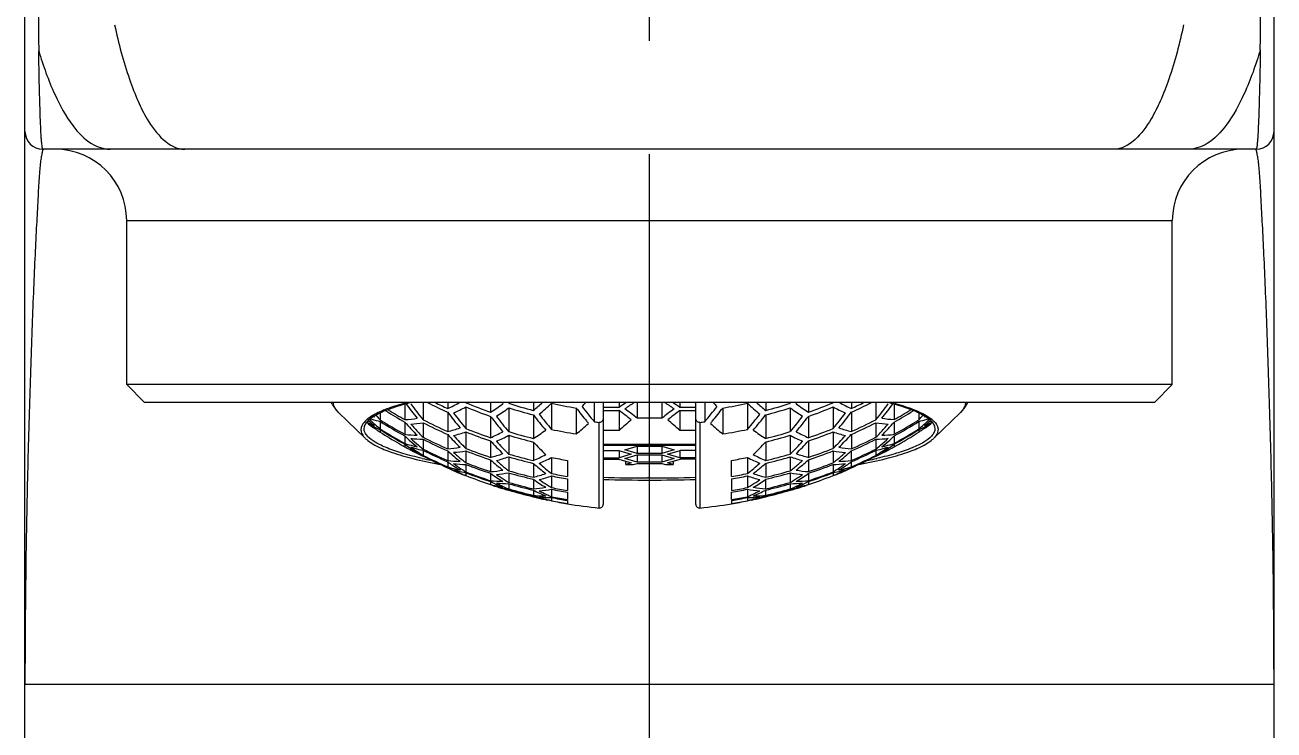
# Model space of a CAD drawing. Extents: x 9520 to 10292, y -16148 to -15602.
# Drawn here: x 9911.73 to 9946.73, y -15906.12 to -15886.36 of the extents above; entities that cross this region are included whole.
import ezdxf

# ---------------------------------------------------------------- set-up
doc = ezdxf.new("R2010")
doc.units = 0
doc.header["$MEASUREMENT"] = 0
doc.linetypes.add('CENTER2', pattern=[28.575, 19.05, -3.175, 3.175, -3.175])
doc.layers.get('0').update_dxf_attribs({"linetype": 'CONTINUOUS'})
doc.layers.add('CENTER', color=1, linetype='CENTER2')

msp = doc.modelspace()

# ---------------------------------------------------------------- linework, layer by layer
at = {"color": 7, "linetype": 'Continuous'}
for p, q in [((9911.729, -15983.806), (9911.729, -15871.386)), ((9946.729, -15983.806), (9946.729, -15871.389)), ((9946.229, -15889.84), (9912.229, -15889.84)), ((9914.579, -15896.44), (9914.579, -15891.84)), ((9914.579, -15891.84), (9943.879, -15891.84)), ((9943.879, -15896.44), (9943.879, -15891.84)), ((9915.079, -15896.94), (9914.579, -15896.44)), ((9943.879, -15896.44), (9914.579, -15896.44)), ((9943.379, -15896.94), (9943.879, -15896.44)), ((9943.379, -15896.94), (9915.079, -15896.94)), ((9922.374, -15896.991), (9922.374, -15897.419)), ((9922.442, -15896.94), (9922.427, -15896.944)), ((9922.883, -15896.94), (9922.883, -15897.425)), ((9923.574, -15896.94), (9923.574, -15897.109)), ((9924.774, -15896.94), (9924.774, -15897.214)), ((9925.974, -15896.94), (9925.974, -15897.162)), ((9926.483, -15896.963), (9926.483, -15897.695)), ((9927.683, -15896.94), (9927.683, -15897.483)), ((9927.929, -15896.94), (9927.929, -15899.799)), ((9928.375, -15896.94), (9928.375, -15897.08)), ((9928.885, -15896.94), (9928.885, -15897.382)), ((9929.575, -15896.94), (9929.575, -15897.382)), ((9930.083, -15896.94), (9930.083, -15897.08)), ((9930.529, -15899.799), (9930.529, -15896.94)), ((9930.775, -15896.94), (9930.775, -15897.483)), ((9931.975, -15896.963), (9931.975, -15897.695)), ((9932.485, -15896.94), (9932.485, -15897.162)), ((9933.685, -15896.94), (9933.685, -15897.214)), ((9934.885, -15896.94), (9934.885, -15897.109)), ((9935.575, -15896.94), (9935.575, -15897.425)), ((9936.085, -15896.991), (9936.085, -15897.419)), ((9921.27, -15897.95), (9920.514, -15897.217)), ((9921.471, -15897.307), (9921.34, -15897.395)), ((9921.498, -15897.337), (9921.383, -15897.419)), ((9921.507, -15897.342), (9921.52, -15897.345)), ((9921.507, -15897.342), (9921.52, -15897.345)), ((9921.52, -15897.345), (9921.513, -15897.338)), ((9921.52, -15897.345), (9921.513, -15897.339)), ((9921.568, -15897.302), (9921.571, -15897.306)), ((9921.568, -15897.302), (9921.571, -15897.306)), ((9921.683, -15897.244), (9921.683, -15897.425)), ((9923.574, -15897.215), (9923.574, -15897.755)), ((9924.083, -15897.064), (9924.083, -15897.671)), ((9924.774, -15897.33), (9924.774, -15897.928)), ((9925.283, -15897.091), (9925.283, -15897.758)), ((9925.974, -15897.289), (9925.974, -15897.949)), ((9927.175, -15897.095), (9927.175, -15897.822)), ((9928.375, -15897.08), (9927.929, -15897.08)), ((9927.929, -15897.163), (9928.374, -15897.163)), ((9928.375, -15897.163), (9928.375, -15897.73)), ((9930.529, -15897.08), (9930.083, -15897.08)), ((9930.083, -15897.163), (9930.083, -15897.73)), ((9930.085, -15897.163), (9930.529, -15897.163)), ((9931.283, -15897.095), (9931.283, -15897.822)), ((9932.485, -15897.289), (9932.485, -15897.949)), ((9933.175, -15897.091), (9933.175, -15897.758)), ((9933.685, -15897.33), (9933.685, -15897.928)), ((9934.375, -15897.064), (9934.375, -15897.671)), ((9934.885, -15897.215), (9934.885, -15897.755)), ((9936.775, -15897.244), (9936.775, -15897.425)), ((9936.887, -15897.306), (9936.89, -15897.302)), ((9936.887, -15897.306), (9936.89, -15897.302)), ((9936.945, -15897.338), (9936.938, -15897.345)), ((9936.945, -15897.339), (9936.938, -15897.345)), ((9936.938, -15897.345), (9936.951, -15897.342)), ((9936.938, -15897.345), (9936.951, -15897.342)), ((9937.075, -15897.419), (9936.961, -15897.337)), ((9936.982, -15897.304), (9937.109, -15897.388)), ((9937.188, -15897.95), (9937.944, -15897.217)), ((9938.003, -15897.152), (9937.944, -15897.217)), ((9921.151, -15897.643), (9921.144, -15897.703)), ((9921.359, -15897.544), (9921.359, -15897.54)), ((9921.486, -15897.637), (9921.496, -15897.644)), ((9921.486, -15897.637), (9921.496, -15897.644)), ((9921.685, -15897.473), (9921.685, -15897.681)), ((9922.374, -15897.49), (9922.374, -15897.832)), ((9922.883, -15897.508), (9922.883, -15897.915)), ((9927.821, -15899.899), (9927.819, -15897.499)), ((9927.829, -15897.5), (9927.819, -15897.499)), ((9929.575, -15897.382), (9928.885, -15897.382)), ((9930.639, -15897.499), (9930.629, -15897.499)), ((9930.639, -15897.499), (9930.639, -15899.899)), ((9935.575, -15897.508), (9935.575, -15897.915)), ((9936.085, -15897.49), (9936.085, -15897.832)), ((9936.774, -15897.473), (9936.774, -15897.681)), ((9936.963, -15897.644), (9936.972, -15897.637)), ((9936.963, -15897.644), (9936.972, -15897.637)), ((9937.099, -15897.54), (9937.099, -15897.544)), ((9937.109, -15897.388), (9937.111, -15897.39)), ((9937.109, -15897.388), (9937.111, -15897.39)), ((9921.685, -15897.704), (9921.685, -15897.772)), ((9922.375, -15897.879), (9922.375, -15898.088)), ((9922.885, -15897.973), (9922.885, -15898.247)), ((9923.574, -15897.837), (9923.574, -15898.238)), ((9924.083, -15897.763), (9924.083, -15898.228)), ((9924.774, -15898.019), (9924.774, -15898.479)), ((9925.283, -15897.86), (9925.283, -15898.384)), ((9925.974, -15898.05), (9925.974, -15898.569)), ((9928.375, -15897.73), (9927.929, -15897.73)), ((9930.529, -15897.73), (9930.083, -15897.73)), ((9932.485, -15898.05), (9932.485, -15898.569)), ((9933.175, -15897.86), (9933.175, -15898.384)), ((9933.685, -15898.019), (9933.685, -15898.479)), ((9934.375, -15897.763), (9934.375, -15898.228)), ((9934.885, -15897.837), (9934.885, -15898.238)), ((9935.574, -15897.973), (9935.574, -15898.247)), ((9936.083, -15897.879), (9936.083, -15898.088)), ((9936.774, -15897.704), (9936.774, -15897.772)), ((9922.333, -15898.16), (9922.375, -15898.184)), ((9922.333, -15898.16), (9922.375, -15898.184)), ((9922.375, -15898.111), (9922.375, -15898.184)), ((9922.546, -15898.279), (9922.538, -15898.274)), ((9922.546, -15898.279), (9922.538, -15898.274)), ((9922.538, -15898.274), (9922.566, -15898.29)), ((9922.885, -15898.282), (9922.885, -15898.424)), ((9923.575, -15898.296), (9923.575, -15898.569)), ((9924.083, -15898.297), (9924.083, -15898.631)), ((9927.929, -15898.106), (9930.529, -15898.106)), ((9927.929, -15898.136), (9930.529, -15898.136)), ((9927.929, -15898.285), (9928.374, -15898.285)), ((9928.374, -15898.285), (9928.72, -15898.388)), ((9928.375, -15898.285), (9928.375, -15898.492)), ((9928.72, -15898.388), (9928.375, -15898.492)), ((9928.538, -15898.267), (9928.883, -15898.163)), ((9928.885, -15898.371), (9928.538, -15898.267)), ((9928.883, -15898.163), (9929.574, -15898.163)), ((9928.885, -15898.163), (9928.885, -15898.371)), ((9929.575, -15898.371), (9928.885, -15898.371)), ((9929.574, -15898.163), (9929.92, -15898.267)), ((9929.575, -15898.163), (9929.575, -15898.371)), ((9929.92, -15898.267), (9929.575, -15898.371)), ((9929.738, -15898.388), (9930.085, -15898.285)), ((9930.083, -15898.492), (9929.738, -15898.388)), ((9930.083, -15898.285), (9930.083, -15898.492)), ((9930.529, -15898.285), (9930.085, -15898.285)), ((9934.375, -15898.297), (9934.375, -15898.631)), ((9934.883, -15898.296), (9934.883, -15898.569)), ((9935.574, -15898.282), (9935.574, -15898.424)), ((9935.892, -15898.289), (9935.92, -15898.274)), ((9935.92, -15898.274), (9935.91, -15898.28)), ((9935.92, -15898.274), (9935.91, -15898.279)), ((9936.083, -15898.111), (9936.083, -15898.184)), ((9936.083, -15898.184), (9936.116, -15898.165)), ((9936.083, -15898.184), (9936.116, -15898.166)), ((9922.861, -15898.509), (9922.857, -15898.508)), ((9922.868, -15898.508), (9922.865, -15898.507)), ((9922.88, -15898.443), (9922.885, -15898.445)), ((9922.88, -15898.443), (9922.885, -15898.445)), ((9922.885, -15898.436), (9922.885, -15898.445)), ((9923.575, -15898.603), (9923.575, -15898.747)), ((9924.085, -15898.678), (9924.085, -15898.886)), ((9924.774, -15898.548), (9924.774, -15898.879)), ((9925.283, -15898.463), (9925.283, -15898.856)), ((9925.974, -15898.647), (9925.974, -15899.038)), ((9926.483, -15898.481), (9926.483, -15898.933)), ((9926.929, -15898.563), (9926.929, -15899.014)), ((9927.929, -15898.492), (9928.375, -15898.492)), ((9927.929, -15898.528), (9928.374, -15898.528)), ((9928.374, -15898.528), (9928.72, -15898.632)), ((9928.538, -15898.51), (9928.883, -15898.406)), ((9928.885, -15898.614), (9928.538, -15898.51)), ((9928.563, -15898.679), (9928.563, -15898.584)), ((9928.72, -15898.632), (9928.563, -15898.679)), ((9928.776, -15898.681), (9928.883, -15898.649)), ((9928.883, -15898.406), (9929.574, -15898.406)), ((9928.883, -15898.649), (9929.574, -15898.649)), ((9928.885, -15898.406), (9928.885, -15898.614)), ((9929.575, -15898.614), (9928.885, -15898.614)), ((9929.574, -15898.406), (9929.92, -15898.51)), ((9929.574, -15898.649), (9929.681, -15898.681)), ((9929.575, -15898.406), (9929.575, -15898.614)), ((9929.92, -15898.51), (9929.575, -15898.614)), ((9929.738, -15898.632), (9930.085, -15898.528)), ((9929.895, -15898.679), (9929.738, -15898.632)), ((9929.895, -15898.584), (9929.895, -15898.679)), ((9930.529, -15898.492), (9930.083, -15898.492)), ((9930.529, -15898.528), (9930.085, -15898.528)), ((9931.529, -15899.014), (9931.529, -15898.563)), ((9931.975, -15898.481), (9931.975, -15898.933)), ((9932.485, -15898.647), (9932.485, -15899.038)), ((9933.175, -15898.463), (9933.175, -15898.856)), ((9933.685, -15898.548), (9933.685, -15898.879)), ((9934.374, -15898.678), (9934.374, -15898.886)), ((9934.883, -15898.603), (9934.883, -15898.747)), ((9935.574, -15898.436), (9935.574, -15898.445)), ((9935.574, -15898.445), (9935.578, -15898.443)), ((9935.574, -15898.445), (9935.578, -15898.443)), ((9935.593, -15898.506), (9935.589, -15898.507)), ((9935.603, -15898.507), (9935.6, -15898.508)), ((9923.569, -15898.771), (9923.575, -15898.773)), ((9923.569, -15898.771), (9923.575, -15898.773)), ((9923.575, -15898.76), (9923.575, -15898.773)), ((9923.832, -15898.892), (9923.92, -15898.927)), ((9924.083, -15898.993), (9924.045, -15898.979)), ((9924.085, -15898.91), (9924.085, -15898.991)), ((9924.775, -15898.925), (9924.775, -15899.133)), ((9925.285, -15898.912), (9925.285, -15899.182)), ((9925.975, -15899.094), (9925.975, -15899.362)), ((9926.483, -15899), (9926.483, -15899.327)), ((9926.929, -15899.08), (9926.929, -15899.408)), ((9929.229, -15899.057), (9929.171, -15899.057)), ((9931.529, -15899.08), (9931.529, -15899.408)), ((9931.975, -15899), (9931.975, -15899.327)), ((9932.483, -15899.094), (9932.483, -15899.362)), ((9933.174, -15898.912), (9933.174, -15899.182)), ((9933.683, -15898.925), (9933.683, -15899.133)), ((9934.374, -15898.91), (9934.374, -15898.991)), ((9934.413, -15898.979), (9934.375, -15898.993)), ((9934.538, -15898.927), (9934.626, -15898.892)), ((9934.883, -15898.76), (9934.883, -15898.773)), ((9934.883, -15898.773), (9934.889, -15898.771)), ((9934.883, -15898.773), (9934.889, -15898.771)), ((9924.748, -15899.232), (9924.775, -15899.241)), ((9924.748, -15899.232), (9924.775, -15899.241)), ((9924.84, -15899.267), (9924.774, -15899.244)), ((9924.775, -15899.158), (9924.775, -15899.241)), ((9925.277, -15899.398), (9925.285, -15899.4)), ((9925.277, -15899.398), (9925.285, -15899.4)), ((9925.285, -15899.217), (9925.285, -15899.364)), ((9925.285, -15899.378), (9925.285, -15899.4)), ((9925.975, -15899.397), (9925.975, -15899.545)), ((9926.485, -15899.373), (9926.485, -15899.581)), ((9931.974, -15899.373), (9931.974, -15899.581)), ((9932.483, -15899.397), (9932.483, -15899.545)), ((9933.174, -15899.217), (9933.174, -15899.364)), ((9933.174, -15899.378), (9933.174, -15899.4)), ((9933.174, -15899.4), (9933.181, -15899.398)), ((9933.174, -15899.4), (9933.181, -15899.398)), ((9933.685, -15899.244), (9933.618, -15899.267)), ((9933.683, -15899.158), (9933.683, -15899.241)), ((9933.683, -15899.241), (9933.71, -15899.232)), ((9933.683, -15899.241), (9933.71, -15899.232)), ((9925.968, -15899.582), (9925.975, -15899.584)), ((9925.968, -15899.582), (9925.975, -15899.584)), ((9925.975, -15899.559), (9925.975, -15899.584)), ((9926.483, -15899.698), (9926.375, -15899.677)), ((9926.485, -15899.606), (9926.485, -15899.693)), ((9926.929, -15899.686), (9926.925, -15899.686)), ((9926.929, -15899.686), (9926.925, -15899.686)), ((9926.929, -15899.453), (9926.929, -15899.661)), ((9926.929, -15899.686), (9926.929, -15899.774)), ((9926.929, -15899.779), (9926.929, -15899.78)), ((9931.529, -15899.661), (9931.529, -15899.453)), ((9931.529, -15899.686), (9931.529, -15899.774)), ((9931.533, -15899.686), (9931.529, -15899.686)), ((9931.533, -15899.686), (9931.529, -15899.686)), ((9931.529, -15899.78), (9931.529, -15899.779)), ((9931.974, -15899.606), (9931.974, -15899.693)), ((9932.083, -15899.677), (9931.975, -15899.698)), ((9932.483, -15899.559), (9932.483, -15899.584)), ((9932.483, -15899.584), (9932.49, -15899.582)), ((9932.483, -15899.584), (9932.49, -15899.582)), ((9927.819, -15899.899), (9927.821, -15899.899)), ((9911.729, -15904.84), (9946.729, -15904.84))]:
    msp.add_line(p, q, dxfattribs=at)
for centre, radius, start, end in [((10331.533, -15881.69), 419.453, 180.49335, 180.73689), ((9574.152, -15882.184), 372.223, 359.25047, 359.52009), ((9912.229, -15889.34), 0.5, 180, 270), ((9946.229, -15889.34), 0.5, 270, 0), ((9912.579, -15891.84), 2, 0, 90), ((9945.879, -15891.84), 2, 90, 180), ((9924.506, -15904.637), 7.969, 105.1188, 105.4914), ((9924.551, -15904.659), 7.975, 104.8073, 105.8163), ((9930.786, -15890.794), 10.415, 216.4539, 219.2369), ((9924.713, -15905.271), 8.608, 104.5196, 104.812), ((9931.156, -15890.657), 10.689, 216.2695, 219.2849), ((9929.195, -15884.91), 13.528, 242.7901, 245.4552), ((9929.196, -15884.874), 13.465, 243.6536, 245.321), ((9921.86, -15893.25), 4.223, 293.9504, 299.0933), ((9929.211, -15884.725), 13.254, 247.2384, 250.4413), ((9921.909, -15892.692), 5.353, 302.3596, 306.8647), ((9935.133, -15889.904), 12.258, 215.0314, 215.2291), ((9929.221, -15884.58), 12.995, 252.3576, 255.5277), ((9921.73, -15892.002), 6.681, 309.4346, 312.3435), ((9921.73, -15891.921), 6.929, 309.5099, 313.3093), ((9929.227, -15884.476), 12.785, 257.6057, 260.7661), ((9921.485, -15891.272), 8.227, 315.3578, 316.4476), ((9936.973, -15891.272), 8.227, 223.5524, 224.6422), ((9929.231, -15884.476), 12.785, 279.2339, 282.3943), ((9936.632, -15892.031), 6.783, 226.6497, 230.5311), ((9936.798, -15891.922), 6.787, 227.6793, 230.5425), ((9929.237, -15884.58), 12.995, 284.4723, 287.6424), ((9923.325, -15889.904), 12.258, 324.7709, 324.9686), ((9936.615, -15892.598), 5.468, 233.1827, 237.5931), ((9929.248, -15884.725), 13.254, 289.5587, 292.7616), ((9936.635, -15893.177), 4.305, 240.9559, 246.0004), ((9929.263, -15884.91), 13.528, 294.5448, 297.2099), ((9929.262, -15884.874), 13.465, 294.679, 296.3464), ((9927.468, -15890.786), 10.479, 320.6848, 323.7608), ((9927.522, -15890.678), 10.604, 320.7879, 323.5213), ((9933.745, -15905.271), 8.608, 75.1881, 75.4804), ((9933.955, -15904.484), 7.794, 74.1721, 75.2045), ((9933.936, -15904.696), 8.03, 74.445, 75.035), ((9922.329, -15898.758), 1.685, 119.7777, 120.5936), ((9927.543, -15891.822), 8.108, 222.5635, 223.7162), ((9929.174, -15885.302), 13.956, 238.2849, 240.8491), ((9929.174, -15885.267), 13.926, 238.5573, 240.7692), ((9931.955, -15890.935), 10.472, 216.8492, 219.8867), ((9921.981, -15893.271), 4.337, 293.8931, 299.0043), ((9932.285, -15890.814), 10.691, 216.9235, 219.8961), ((9929.211, -15884.758), 13.332, 247.3855, 250.5668), ((9933.121, -15890.986), 10.483, 217.2404, 220.2498), ((9922.011, -15892.691), 5.484, 302.2591, 306.6477), ((9933.453, -15890.849), 10.7, 217.2749, 220.223), ((9929.221, -15884.612), 13.085, 252.491, 255.6373), ((9934.318, -15890.92), 10.496, 217.3564, 220.3549), ((9934.653, -15890.768), 10.712, 217.3539, 220.294), ((9935.628, -15890.675), 10.615, 217.2201, 219.6994), ((9935.886, -15890.572), 10.726, 217.1687, 220.1164), ((9922.733, -15890.7), 10.522, 319.8549, 322.86), ((9922.695, -15890.568), 10.787, 320.3217, 322.7615), ((9923.964, -15890.895), 10.509, 319.6776, 322.6745), ((9923.981, -15890.793), 10.699, 319.6736, 322.6151), ((9929.237, -15884.612), 13.085, 284.3627, 287.509), ((9936.383, -15892.785), 5.37, 233.3056, 237.7876), ((9925.165, -15890.976), 10.496, 319.7483, 322.7538), ((9925.178, -15890.858), 10.687, 319.779, 322.7308), ((9929.247, -15884.758), 13.332, 289.4332, 292.6145), ((9936.439, -15893.346), 4.253, 240.9453, 246.1573), ((9926.335, -15890.942), 10.485, 320.0746, 323.1057), ((9926.341, -15890.807), 10.679, 320.1427, 323.1214), ((9929.285, -15885.302), 13.956, 299.1509, 301.7152), ((9929.284, -15885.267), 13.926, 299.2308, 301.4428), ((9930.915, -15891.822), 8.108, 316.2838, 317.4366), ((9921.704, -15897.167), 0.51, 218.0961, 220.9996), ((9922.999, -15894.305), 3.601, 241.8931, 242.3156), ((9921.77, -15897.109), 0.598, 221.0429, 225.334), ((9922.982, -15894.337), 3.566, 242.3148, 243.1968), ((9923.188, -15894.336), 3.689, 240.1005, 242.0583), ((9921.899, -15896.975), 0.784, 226.4918, 230.5456), ((9924.634, -15893.232), 5.415, 232.7799, 234.2027), ((9925.675, -15892.678), 6.433, 227.918, 229.7673), ((9922.942, -15894.416), 3.477, 243.1898, 245.8486), ((9926.081, -15892.476), 6.814, 226.5228, 228.2697), ((9922.022, -15896.825), 0.978, 230.5347, 234.0326), ((9922.42, -15894.423), 3.137, 251.3073, 252.027), ((9922.149, -15896.651), 1.194, 234.0089, 236.6286), ((9922.402, -15894.481), 3.077, 252.0167, 256.4755), ((9923.105, -15894.496), 3.509, 242.0346, 246.0898), ((9924.556, -15893.34), 5.281, 234.2077, 234.4593), ((9924.492, -15893.431), 5.17, 234.5869, 235.5423), ((9925.831, -15892.756), 6.438, 228.2711, 229.9095), ((9924.404, -15893.558), 5.016, 235.5413, 236.7168), ((9929.173, -15885.507), 14.077, 237.8511, 241.1157), ((9929.173, -15885.542), 14.087, 237.8775, 241.1389), ((9929.173, -15885.75), 14.087, 237.8859, 241.1469), ((9922.217, -15894.323), 3.1, 272.9027, 279.3431), ((9928.716, -15891.944), 8.424, 221.1763, 224.6196), ((9922.373, -15894.393), 3.157, 273.0044, 279.3296), ((9929.124, -15891.755), 8.769, 221.3192, 223.5358), ((9929.196, -15885.107), 13.841, 242.8648, 246.035), ((9929.196, -15885.141), 13.884, 242.9619, 246.12), ((9922.697, -15894.24), 3.623, 284.0045, 289.7292), ((9929.212, -15884.952), 13.714, 248.0379, 251.1181), ((9929.227, -15884.667), 13.314, 258.1048, 261.1354), ((9922.779, -15892.368), 7.005, 308.8713, 312.5912), ((9935.243, -15890.964), 10.133, 219.8321, 220.3513), ((9929.229, -15884.544), 13.031, 263.1877, 263.7907), ((9929.23, -15884.544), 13.031, 276.2093, 276.8123), ((9923.247, -15890.99), 10.093, 319.6477, 320.1689), ((9935.586, -15892.477), 6.862, 227.3701, 231.1675), ((9929.231, -15884.667), 13.314, 278.8647, 281.8952), ((9929.246, -15884.952), 13.714, 288.8819, 291.9621), ((9935.777, -15894.188), 3.678, 250.3133, 255.953), ((9929.262, -15885.141), 13.884, 293.88, 297.0381), ((9929.262, -15885.107), 13.841, 293.965, 297.1352), ((9936.082, -15894.42), 3.129, 260.6427, 267.0234), ((9929.422, -15891.836), 8.649, 316.4488, 318.6962), ((9936.244, -15894.295), 3.127, 260.6851, 267.0691), ((9929.611, -15891.823), 8.602, 315.416, 318.7881), ((9929.285, -15885.75), 14.087, 298.8531, 302.1141), ((9929.285, -15885.507), 14.077, 298.8843, 302.1489), ((9929.285, -15885.542), 14.087, 298.8611, 302.1225), ((9932.628, -15892.756), 6.438, 310.0905, 311.7289), ((9936.056, -15894.481), 3.077, 283.5245, 287.9833), ((9935.339, -15894.466), 3.542, 293.9294, 297.9463), ((9934.056, -15893.561), 5.013, 303.2829, 304.4099), ((9933.969, -15893.433), 5.167, 304.4094, 305.4134), ((9932.377, -15892.476), 6.814, 311.7303, 313.4769), ((9932.783, -15892.678), 6.433, 310.2327, 312.0819), ((9935.516, -15894.416), 3.477, 294.1514, 296.8102), ((9936.309, -15896.651), 1.194, 303.3714, 305.9911), ((9933.902, -15893.34), 5.281, 305.5407, 305.7923), ((9933.824, -15893.232), 5.415, 305.7973, 307.2201), ((9935.27, -15894.336), 3.689, 297.9417, 299.8995), ((9936.038, -15894.423), 3.137, 287.973, 288.6914), ((9936.436, -15896.825), 0.978, 305.9674, 309.4653), ((9936.56, -15896.975), 0.784, 309.4544, 313.5082), ((9935.476, -15894.337), 3.566, 296.8032, 297.6856), ((9936.688, -15897.109), 0.598, 314.6659, 318.9606), ((9936.754, -15897.167), 0.51, 319.0041, 321.904), ((9921.759, -15897.492), 0.583, 222.3066, 222.933), ((9924.342, -15893.652), 4.903, 236.7195, 237.1768), ((9929.173, -15885.786), 14.077, 237.8511, 241.1157), ((9929.17, -15886.002), 13.949, 237.5456, 240.0817), ((9922.8, -15894.799), 3.063, 262.0086, 268.5115), ((9927.21, -15892.701), 7.086, 226.953, 228.3085), ((9926.89, -15893.065), 6.601, 228.2879, 230.8254), ((9922.951, -15894.91), 3.063, 262.2627, 268.7308), ((9927.329, -15892.798), 7.032, 227.0557, 229.4382), ((9928.696, -15892.158), 8.181, 223.555, 224.7185), ((9929.197, -15885.342), 14.069, 243.3344, 246.442), ((9929.197, -15885.377), 14.09, 243.3767, 246.4787), ((9929.879, -15892.17), 8.476, 221.9518, 225.3273), ((9922.841, -15894.275), 3.703, 284.017, 289.617), ((9930.174, -15892.065), 8.665, 222.0386, 225.3375), ((9929.212, -15884.985), 13.768, 248.1351, 251.2016), ((9923.008, -15893.875), 4.421, 293.5362, 298.533), ((9931.062, -15892.273), 8.517, 222.4269, 225.7587), ((9923.135, -15893.882), 4.522, 293.4951, 298.3757), ((9931.356, -15892.153), 8.701, 222.4755, 225.7359), ((9929.222, -15884.805), 13.539, 253.0859, 256.1187), ((9929.222, -15884.838), 13.604, 253.1767, 256.1938), ((9923.087, -15893.27), 5.497, 301.6721, 306.0188), ((9932.26, -15892.262), 8.543, 222.6447, 225.9539), ((9935.433, -15893.177), 5.609, 234.0245, 238.2846), ((9926.077, -15892.143), 8.713, 314.0784, 317.3231), ((9929.236, -15884.838), 13.604, 283.8062, 286.8233), ((9929.236, -15884.805), 13.539, 283.8813, 286.9141), ((9935.287, -15893.956), 4.44, 241.5791, 246.5501), ((9927.225, -15892.272), 8.53, 314.2314, 317.5572), ((9935.486, -15893.801), 4.503, 241.5128, 246.418), ((9927.273, -15892.154), 8.688, 314.2741, 317.5403), ((9929.246, -15884.985), 13.768, 288.7984, 291.8649), ((9935.601, -15894.327), 3.648, 250.3411, 256.0249), ((9928.41, -15892.185), 8.492, 314.6288, 317.9951), ((9928.453, -15892.05), 8.65, 314.7066, 318.0143), ((9929.261, -15885.342), 14.069, 293.558, 296.6656), ((9929.261, -15885.377), 14.09, 293.5213, 296.6233), ((9929.762, -15892.158), 8.181, 315.2815, 316.445), ((9935.508, -15894.91), 3.063, 271.2692, 277.7373), ((9931.192, -15892.868), 6.938, 310.5457, 312.9604), ((9935.659, -15894.799), 3.063, 271.4885, 277.9914), ((9931.51, -15892.996), 6.692, 309.1919, 311.6948), ((9931.248, -15892.701), 7.086, 311.6915, 313.047), ((9929.285, -15885.786), 14.077, 298.8843, 302.1489), ((9929.289, -15886.004), 13.947, 300.1936, 302.4546), ((9934.116, -15893.652), 4.903, 302.8232, 303.2805), ((9936.705, -15897.497), 0.576, 317.3496, 317.9723), ((9929.177, -15885.99), 13.963, 240.0815, 240.6475), ((9925.688, -15893.634), 5.571, 233.4902, 235.3416), ((9923.399, -15895.015), 3.239, 251.5682, 255.7921), ((9924.147, -15894.896), 3.735, 241.6881, 243.9783), ((9929.229, -15885.92), 14.05, 241.3926, 241.5617), ((9924.101, -15894.99), 3.63, 243.9819, 245.6572), ((9925.476, -15893.943), 5.196, 235.3263, 237.9658), ((9923.566, -15895.074), 3.28, 251.7398, 253.829), ((9925.852, -15893.697), 5.581, 233.5844, 236.0452), ((9924.326, -15894.93), 3.792, 242.0077, 242.3486), ((9924.303, -15894.976), 3.741, 242.346, 243.8213), ((9924.663, -15894.398), 4.421, 241.6882, 242.9665), ((9923.383, -15895.079), 3.173, 255.8019, 257.9432), ((9924.065, -15895.069), 3.544, 245.6562, 247.6933), ((9923.547, -15895.14), 3.211, 253.824, 258.0613), ((9924.249, -15895.087), 3.618, 243.8151, 247.8188), ((9924.571, -15894.578), 4.218, 242.959, 246.3644), ((9925.643, -15894.005), 5.21, 236.0587, 238.0299), ((9927.016, -15893.16), 6.554, 229.4567, 230.9156), ((9929.197, -15885.618), 14.151, 243.4994, 246.5851), ((9929.197, -15885.582), 14.151, 243.5073, 246.5928), ((9923.364, -15894.95), 3.295, 273.655, 279.7206), ((9928.168, -15893.243), 6.829, 227.7203, 231.5345), ((9923.521, -15894.999), 3.346, 273.7161, 279.6902), ((9928.501, -15893.094), 7.084, 227.7547, 230.1972), ((9929.213, -15885.184), 14.016, 248.5319, 251.5369), ((9929.213, -15885.219), 14.048, 248.5897, 251.587), ((9923.848, -15894.795), 3.799, 284.0961, 289.5549), ((9929.222, -15885.036), 13.918, 253.5578, 256.5021), ((9929.236, -15885.036), 13.918, 283.4979, 286.4422), ((9934.625, -15894.743), 3.853, 250.4837, 255.8653), ((9929.246, -15885.219), 14.048, 288.413, 291.4103), ((9929.246, -15885.184), 14.016, 288.4631, 291.4681), ((9934.933, -15895.028), 3.317, 260.2839, 266.3097), ((9930.02, -15893.166), 6.989, 309.7861, 312.262), ((9935.098, -15894.921), 3.324, 260.3056, 266.3188), ((9930.198, -15893.135), 6.971, 308.5042, 312.241), ((9929.261, -15885.582), 14.151, 293.4072, 296.4927), ((9929.261, -15885.618), 14.151, 293.4149, 296.5006), ((9931.442, -15893.16), 6.554, 309.0844, 310.5433), ((9932.815, -15894.005), 5.21, 301.9701, 303.9413), ((9934.911, -15895.14), 3.211, 281.9387, 286.176), ((9934.21, -15895.087), 3.618, 292.1812, 296.1849), ((9933.909, -15894.625), 4.166, 293.6142, 297.0624), ((9932.645, -15893.752), 5.515, 303.94, 306.4304), ((9935.075, -15895.079), 3.173, 282.0568, 284.1981), ((9932.947, -15893.89), 5.259, 302.0501, 304.6579), ((9934.393, -15895.069), 3.544, 292.3067, 294.3438), ((9933.795, -15894.397), 4.421, 297.0335, 298.315), ((9934.892, -15895.074), 3.28, 286.171, 288.2602), ((9934.156, -15894.976), 3.741, 296.1787, 297.6578), ((9935.059, -15895.015), 3.239, 284.2079, 288.4318), ((9934.358, -15894.99), 3.63, 294.3428, 296.0181), ((9934.132, -15894.931), 3.791, 297.6553, 297.9668), ((9929.229, -15885.92), 14.05, 298.4368, 298.6048), ((9932.77, -15893.634), 5.571, 304.6584, 306.5098), ((9934.311, -15894.896), 3.735, 296.0217, 298.3119), ((9929.281, -15885.989), 13.964, 299.306, 299.7349), ((9929.283, -15885.993), 13.959, 299.7349, 300.1938), ((9925.568, -15886.632), 12.181, 257.16, 258.3374), ((9929.197, -15885.864), 14.069, 243.3344, 246.442), ((9929.197, -15885.827), 14.09, 243.3846, 246.4864), ((9929.196, -15886.078), 13.884, 242.9619, 246.0908), ((9926.193, -15883.309), 15.625, 259.41, 259.5669), ((9926.918, -15893.955), 5.727, 234.2658, 235.9306), ((9923.949, -15895.4), 3.191, 263.2746, 269.4771), ((9924.557, -15895.554), 3.341, 252.9195, 256.9899), ((9926.714, -15894.26), 5.359, 235.9134, 238.581), ((9924.11, -15895.469), 3.208, 263.342, 269.5106), ((9927.071, -15894.014), 5.714, 234.3185, 236.8229), ((9928.2, -15893.452), 6.616, 230.2179, 231.5212), ((9929.213, -15885.422), 14.17, 248.7748, 251.743), ((9929.213, -15885.457), 14.181, 248.791, 251.7568), ((9929.363, -15893.422), 6.879, 228.1711, 231.9158), ((9923.995, -15894.813), 3.871, 284.1007, 289.4561), ((9929.702, -15893.233), 7.152, 228.2385, 230.6551), ((9929.222, -15885.07), 13.96, 253.6163, 256.551), ((9924.172, -15894.375), 4.565, 293.2467, 298.0701), ((9930.571, -15893.461), 6.929, 228.4558, 232.1591), ((9924.302, -15894.365), 4.659, 293.2178, 297.941), ((9930.831, -15893.346), 7.079, 228.4824, 232.1078), ((9929.227, -15884.933), 13.823, 258.5578, 260.4321), ((9929.226, -15852.945), 45.739, 269.169, 269.436), ((9929.232, -15852.944), 45.739, 270.5626, 270.831), ((9929.231, -15884.933), 13.823, 279.5679, 281.4422), ((9934.122, -15894.438), 4.578, 242.0172, 246.824), ((9927.716, -15893.452), 6.941, 307.8562, 311.5536), ((9934.321, -15894.301), 4.646, 241.9721, 246.7111), ((9927.799, -15893.355), 7.067, 307.877, 311.5081), ((9929.236, -15885.07), 13.96, 283.449, 286.3837), ((9934.447, -15894.865), 3.817, 250.5057, 255.9375), ((9928.818, -15893.304), 7.057, 309.3287, 311.7777), ((9929.006, -15893.315), 7.018, 308.1213, 311.7918), ((9929.245, -15885.422), 14.17, 288.257, 291.2252), ((9929.245, -15885.457), 14.181, 288.2432, 291.209), ((9930.258, -15893.452), 6.616, 308.4788, 309.7821), ((9934.348, -15895.469), 3.208, 270.4894, 276.658), ((9931.425, -15894.071), 5.646, 303.162, 305.6966), ((9934.509, -15895.4), 3.191, 270.5229, 276.7254), ((9931.709, -15894.205), 5.424, 301.4349, 304.0706), ((9933.902, -15895.554), 3.341, 283.0101, 287.0805), ((9931.54, -15893.955), 5.727, 304.0694, 305.7342), ((9929.261, -15885.827), 14.09, 293.5136, 296.6154), ((9929.261, -15885.864), 14.069, 293.558, 296.6656), ((9929.262, -15886.078), 13.884, 293.9092, 297.0381), ((9932.265, -15883.309), 15.625, 280.4331, 280.5899), ((9932.962, -15886.965), 11.841, 281.6254, 282.8681), ((9925.696, -15894.804), 4.49, 241.7846, 245.0766), ((9925.279, -15895.421), 3.76, 243.0618, 246.9121), ((9924.724, -15895.597), 3.375, 253.0161, 255.0343), ((9925.924, -15894.742), 4.631, 241.8377, 243.4433), ((9925.606, -15894.997), 4.277, 245.0817, 246.7783), ((9925.23, -15895.531), 3.64, 246.9369, 247.4084), ((9924.543, -15895.61), 3.284, 256.9981, 259.0569), ((9924.709, -15895.655), 3.315, 255.0305, 259.1151), ((9925.833, -15894.925), 4.427, 243.4409, 246.2908), ((9929.229, -15885.92), 14.05, 247.7983, 248.3482), ((9926.871, -15894.318), 5.351, 236.8386, 238.6153), ((9925.76, -15895.086), 4.249, 246.3128, 246.7795), ((9929.213, -15885.701), 14.17, 248.7748, 251.743), ((9929.213, -15885.665), 14.181, 248.7985, 251.7641), ((9929.212, -15885.913), 14.047, 248.5897, 251.4697), ((9924.524, -15895.448), 3.441, 274.1528, 279.9663), ((9927.996, -15894.37), 5.58, 234.7274, 238.9756), ((9924.679, -15895.503), 3.462, 274.2976, 280.0468), ((9928.288, -15894.207), 5.811, 234.804, 237.3605), ((9929.408, -15893.587), 6.691, 230.6752, 231.9411), ((9929.222, -15885.271), 14.144, 253.8275, 256.7214), ((9929.222, -15885.306), 14.165, 253.8519, 256.7412), ((9925.014, -15895.231), 3.925, 284.1483, 289.4299), ((9929.214, -15894.458), 5.656, 235.0438, 239.2215), ((9925.163, -15895.234), 3.991, 284.1472, 289.3403), ((9929.227, -15885.133), 14.07, 258.7542, 260.6016), ((9929.227, -15885.167), 14.102, 258.7867, 260.6227), ((9929.228, -15853.376), 45.681, 268.3702, 269.9293), ((9929.224, -15853.353), 45.763, 268.3783, 270.0062), ((9929.234, -15853.642), 45.415, 269.9936, 271.6354), ((9929.23, -15853.061), 46.055, 269.999, 271.6178), ((9929.231, -15885.133), 14.07, 279.3985, 281.2458), ((9929.231, -15885.167), 14.102, 279.3773, 281.2133), ((9933.28, -15895.286), 3.937, 250.6239, 255.8886), ((9933.46, -15895.179), 3.98, 250.6063, 255.8156), ((9929.185, -15894.368), 5.764, 300.8176, 304.9171), ((9929.236, -15885.271), 14.144, 283.2786, 286.1725), ((9929.236, -15885.306), 14.165, 283.2588, 286.1481), ((9929.05, -15893.587), 6.691, 308.0589, 309.3248), ((9933.776, -15895.533), 3.433, 259.9283, 265.7273), ((9930.209, -15894.265), 5.742, 302.624, 305.2115), ((9933.937, -15895.418), 3.47, 260.0585, 265.8224), ((9930.403, -15894.279), 5.689, 301.065, 305.232), ((9929.245, -15885.665), 14.181, 288.2359, 291.2015), ((9929.245, -15885.701), 14.17, 288.257, 291.2252), ((9929.246, -15885.913), 14.047, 288.5303, 291.4103), ((9931.587, -15894.318), 5.351, 301.3847, 303.1614), ((9932.698, -15895.086), 4.249, 293.2205, 293.6872), ((9933.749, -15895.655), 3.315, 280.8849, 284.9695), ((9932.645, -15894.966), 4.381, 293.6943, 296.574), ((9929.229, -15885.92), 14.05, 291.6515, 292.2027), ((9933.915, -15895.61), 3.284, 280.9431, 283.0019), ((9932.852, -15894.997), 4.277, 293.2217, 294.9183), ((9932.534, -15894.742), 4.631, 296.5567, 298.1623), ((9933.734, -15895.597), 3.375, 284.9657, 286.9839), ((9933.228, -15895.531), 3.64, 292.5884, 293.0631), ((9932.737, -15894.754), 4.546, 294.9438, 298.195), ((9933.179, -15895.421), 3.76, 293.0879, 296.9382), ((9926.978, -15894.977), 4.726, 242.1978, 244.216), ((9925.119, -15895.85), 3.301, 264.0172, 270.0083), ((9925.729, -15895.963), 3.414, 253.7822, 257.7509), ((9929.229, -15885.92), 14.05, 251.7983, 252.2166), ((9926.873, -15895.196), 4.483, 244.2104, 246.9855), ((9925.282, -15895.904), 3.313, 264.0402, 270.0096), ((9927.163, -15894.978), 4.771, 242.2073, 243.7608), ((9926.237, -15895.582), 3.936, 250.7358, 252.7796), ((9925.897, -15895.991), 3.442, 253.8205, 255.7921), ((9925.718, -15896.013), 3.363, 257.758, 259.7626), ((9927.066, -15895.175), 4.552, 243.7563, 246.9564), ((9925.884, -15896.044), 3.388, 255.789, 259.7741), ((9926.211, -15895.663), 3.85, 252.7851, 253.401), ((9926.185, -15895.752), 3.757, 253.3932, 256.0218), ((9928.093, -15894.508), 5.453, 237.378, 238.9998), ((9929.223, -15885.547), 14.226, 253.9225, 256.7987), ((9929.222, -15885.793), 14.144, 253.8275, 256.7214), ((9929.223, -15885.512), 14.226, 253.9298, 256.8058), ((9929.222, -15885.757), 14.165, 253.8592, 256.7484), ((9929.222, -15886.007), 13.96, 253.6163, 256.5196), ((9928.129, -15895.277), 4.65, 242.3925, 247.1115), ((9925.696, -15895.856), 3.518, 274.5627, 280.2243), ((9929.492, -15894.313), 5.848, 235.0008, 237.6349), ((9925.855, -15895.872), 3.557, 274.5625, 280.1614), ((9928.373, -15895.136), 4.83, 242.4354, 245.1117), ((9929.3, -15894.613), 5.492, 237.6548, 239.1355), ((9929.227, -15885.371), 14.223, 258.8767, 260.7036), ((9929.227, -15885.406), 14.234, 258.8849, 260.7103), ((9929.231, -15885.371), 14.223, 279.2964, 281.1233), ((9929.231, -15885.406), 14.234, 279.2896, 281.1151), ((9929.158, -15894.613), 5.492, 300.8645, 302.3452), ((9932.599, -15895.902), 3.527, 259.8146, 265.4614), ((9929.006, -15894.373), 5.776, 302.3487, 305.0156), ((9930.106, -15895.179), 4.781, 294.8747, 297.5783), ((9932.767, -15895.826), 3.548, 259.7998, 265.4131), ((9930.296, -15895.204), 4.73, 292.9283, 297.5676), ((9929.236, -15885.512), 14.226, 283.1942, 286.0702), ((9929.236, -15885.757), 14.165, 283.2516, 286.1408), ((9929.236, -15885.547), 14.226, 283.2013, 286.0775), ((9929.236, -15885.793), 14.144, 283.2786, 286.1725), ((9929.236, -15886.007), 13.96, 283.4804, 286.3837), ((9930.365, -15894.508), 5.453, 301.0002, 302.622), ((9931.414, -15895.222), 4.5, 293.0251, 296.2622), ((9933.176, -15895.904), 3.313, 269.9904, 275.9598), ((9932.574, -15896.044), 3.388, 280.2259, 284.211), ((9932.273, -15895.752), 3.757, 283.9782, 286.6068), ((9933.339, -15895.85), 3.301, 269.9917, 275.9828), ((9931.586, -15895.196), 4.483, 293.0145, 295.7896), ((9932.741, -15896.013), 3.363, 280.2374, 282.242), ((9932.247, -15895.663), 3.85, 286.599, 287.2137), ((9932.222, -15895.582), 3.936, 287.2192, 289.2642), ((9931.295, -15894.978), 4.771, 296.2392, 297.7927), ((9932.561, -15895.991), 3.442, 284.2079, 286.1795), ((9932.729, -15895.963), 3.414, 282.2491, 286.2178), ((9929.229, -15885.92), 14.05, 287.783, 288.2005), ((9931.48, -15894.977), 4.726, 295.784, 297.8022), ((9927.292, -15895.769), 4.013, 250.8155, 254.2716), ((9926.301, -15896.196), 3.365, 264.4509, 268.365), ((9926.917, -15896.244), 3.471, 254.2546, 256.8954), ((9926.91, -15896.274), 3.44, 256.899, 257.3664), ((9926.465, -15896.24), 3.366, 264.4356, 266.3909), ((9927.477, -15895.748), 4.069, 250.7849, 252.4976), ((9926.905, -15896.296), 3.417, 257.3643, 260.1397), ((9926.301, -15896.173), 3.388, 268.3649, 270.3133), ((9927.243, -15895.939), 3.836, 254.2922, 256.0757), ((9926.466, -15896.22), 3.386, 266.3949, 270.2903), ((9927.431, -15895.895), 3.915, 252.4894, 255.6486), ((9929.229, -15885.92), 14.05, 258.0498, 258.2798), ((9928.262, -15895.373), 4.568, 245.1254, 247.1), ((9927.406, -15895.993), 3.814, 255.6614, 256.0231), ((9929.227, -15885.65), 14.223, 258.8767, 260.6865), ((9929.227, -15885.898), 14.07, 258.7542, 260.6015), ((9929.227, -15885.614), 14.234, 258.892, 260.7104), ((9929.227, -15885.861), 14.102, 258.7867, 260.6226), ((9929.229, -15885.92), 14.05, 260.5782, 264.2402), ((9927.829, -15899.799), 0.1, 264.2402, 0), ((9930.629, -15899.799), 0.1, 180, 275.7598), ((9929.229, -15885.92), 14.05, 275.7598, 279.4218), ((9929.231, -15885.614), 14.234, 279.2897, 281.108), ((9929.231, -15885.861), 14.102, 279.3774, 281.2133), ((9929.231, -15885.898), 14.07, 279.3984, 281.2458), ((9929.231, -15885.65), 14.223, 279.3135, 281.1233), ((9930.196, -15895.373), 4.568, 292.9, 294.8746), ((9931.053, -15895.993), 3.814, 283.9769, 284.3386), ((9931.993, -15896.22), 3.386, 269.7097, 273.6051), ((9931.027, -15895.895), 3.915, 284.3514, 287.5106), ((9929.229, -15885.92), 14.05, 281.7217, 281.9517), ((9932.157, -15896.173), 3.388, 269.6867, 271.6351), ((9931.553, -15896.296), 3.417, 279.8603, 282.6346), ((9931.215, -15895.939), 3.836, 283.9243, 285.7078), ((9930.981, -15895.748), 4.069, 287.5024, 289.2151), ((9931.994, -15896.24), 3.366, 273.6091, 275.5644), ((9932.157, -15896.196), 3.365, 271.635, 275.5491), ((9931.166, -15895.769), 4.013, 285.7284, 289.1845), ((9931.548, -15896.274), 3.44, 282.6324, 283.101), ((9931.541, -15896.244), 3.471, 283.1046, 285.7454)]:
    msp.add_arc(centre, radius, start, end, dxfattribs=at)
for centre, major_axis, ratio, start_param, end_param in [((9929.93, -15908.157), (1.758, 11.99), 0.559415, 0.451581, 0.482562), ((9930.152, -15908.157), (1.758, 11.99), 0.559415, 0.451547, 0.491287), ((9928.298, -15908.157), (-1.775, 11.989), 0.562114, -0.492473, -0.452734), ((9928.528, -15908.157), (-1.758, 11.99), 0.559415, -0.482562, -0.451581), ((9926.692, -15908.157), (-1.775, 11.989), 0.562114, -0.552773, -0.501217), ((9926.916, -15908.157), (-1.775, 11.989), 0.562114, -0.543907, -0.492473), ((9931.534, -15908.157), (1.758, 11.99), 0.559415, 0.491287, 0.54272), ((9931.766, -15908.157), (1.775, 11.989), 0.562114, 0.501217, 0.552773), ((9930.737, -15908.157), (1.758, 11.99), 0.559415, 0.551587, 0.603965), ((9927.721, -15908.157), (-1.758, 11.99), 0.559415, -0.603965, -0.551587)]:
    msp.add_ellipse(centre, major_axis=major_axis, ratio=ratio, start_param=start_param, end_param=end_param, dxfattribs=at)
for points, knots in [([(9914.242, -15886.356), (9914.353, -15886.871), (9914.538, -15887.593), (9914.879, -15888.472), (9915.247, -15889.217), (9915.759, -15889.841), (9916.21, -15889.84)], [0, 0, 0, 0, 0.380361, 0.5391, 0.674335, 1, 1, 1, 1]), ([(9944.194, -15886.356), (9944.085, -15886.87), (9943.9, -15887.591), (9943.558, -15888.469), (9943.193, -15889.215), (9942.681, -15889.841), (9942.231, -15889.84)], [0, 0, 0, 0, 0.380021, 0.538582, 0.674209, 1, 1, 1, 1]), ([(9912.229, -15889.839), (9912.225, -15889.839), (9912.22, -15889.817), (9912.212, -15889.789), (9912.205, -15889.73), (9912.196, -15889.653), (9912.188, -15889.553), (9912.177, -15889.376), (9912.165, -15889.102), (9912.151, -15888.709), (9912.137, -15888.236), (9912.124, -15887.685), (9912.118, -15887.292), (9912.115, -15887.084)], [0, 0, 0, 0, 0.004764, 0.017238, 0.037669, 0.066074, 0.102434, 0.146691, 0.258585, 0.401048, 0.573109, 0.773498, 1, 1, 1, 1]), ([(9912.115, -15887.085), (9912.238, -15887.499), (9912.497, -15888.226), (9912.982, -15889.12), (9913.51, -15889.688), (9913.933, -15889.84), (9914.113, -15889.84)], [0, 0, 0, 0, 0.362096, 0.644894, 0.84881, 1, 1, 1, 1]), ([(9946.343, -15887.053), (9946.22, -15887.472), (9945.961, -15888.207), (9945.474, -15889.111), (9944.943, -15889.686), (9944.517, -15889.84), (9944.336, -15889.84)], [0, 0, 0, 0, 0.362378, 0.64539, 0.849222, 1, 1, 1, 1]), ([(9946.343, -15887.052), (9946.341, -15887.263), (9946.335, -15887.66), (9946.321, -15888.217), (9946.308, -15888.696), (9946.293, -15889.093), (9946.281, -15889.371), (9946.27, -15889.549), (9946.262, -15889.651), (9946.254, -15889.729), (9946.246, -15889.788), (9946.238, -15889.817), (9946.234, -15889.839), (9946.229, -15889.839)], [0, 0, 0, 0, 0.226407, 0.426769, 0.598841, 0.741334, 0.853262, 0.897536, 0.93391, 0.962327, 0.982766, 0.995242, 1, 1, 1, 1]), ([(9912.229, -15889.84), (9912.231, -15889.84), (9912.226, -15889.853), (9912.225, -15889.866), (9912.216, -15889.898), (9912.204, -15889.958), (9912.182, -15890.064), (9912.16, -15890.222), (9912.14, -15890.421), (9912.123, -15890.66), (9912.106, -15890.936), (9912.083, -15891.373), (9912.05, -15891.997), (9912.009, -15892.832), (9911.967, -15893.77), (9911.927, -15894.798), (9911.888, -15895.901), (9911.837, -15897.489), (9911.782, -15899.585), (9911.74, -15902.182), (9911.729, -15903.949), (9911.729, -15904.84)], [0, 0, 0, 0, 0.000401, 0.001623, 0.003646, 0.006447, 0.014286, 0.024964, 0.038346, 0.054321, 0.072769, 0.093565, 0.14169, 0.19769, 0.260562, 0.329352, 0.403151, 0.481075, 0.646815, 0.822058, 1, 1, 1, 1]), ([(9946.729, -15904.84), (9946.729, -15903.949), (9946.719, -15902.182), (9946.676, -15899.585), (9946.621, -15897.489), (9946.57, -15895.901), (9946.531, -15894.798), (9946.491, -15893.77), (9946.449, -15892.832), (9946.408, -15891.997), (9946.376, -15891.373), (9946.352, -15890.936), (9946.335, -15890.66), (9946.318, -15890.421), (9946.298, -15890.222), (9946.276, -15890.064), (9946.255, -15889.958), (9946.242, -15889.898), (9946.233, -15889.866), (9946.232, -15889.853), (9946.227, -15889.84), (9946.229, -15889.84)], [0, 0, 0, 0, 0.177951, 0.353176, 0.518927, 0.596853, 0.670651, 0.739439, 0.802311, 0.85831, 0.906436, 0.927232, 0.945679, 0.961654, 0.975036, 0.985714, 0.993552, 0.996353, 0.998377, 0.999599, 1, 1, 1, 1]), ([(9920.312, -15896.945), (9920.325, -15896.971), (9920.38, -15897.071), (9920.454, -15897.159), (9920.514, -15897.217)], [0, 0, 0, 0, 0.260471, 1, 1, 1, 1]), ([(9920.514, -15897.217), (9920.473, -15897.178), (9920.405, -15897.097), (9920.376, -15896.993), (9920.376, -15896.946)], [0, 0, 0, 0, 0.54826, 1, 1, 1, 1]), ([(9922.377, -15896.957), (9922.206, -15897.005), (9921.904, -15897.099), (9921.612, -15897.226), (9921.492, -15897.295)], [0, 0, 0, 0, 0.561513, 1, 1, 1, 1]), ([(9922.377, -15896.986), (9922.204, -15897.035), (9921.903, -15897.132), (9921.613, -15897.265), (9921.498, -15897.337)], [0, 0, 0, 0, 0.569587, 1, 1, 1, 1]), ([(9936.961, -15897.337), (9936.845, -15897.265), (9936.556, -15897.132), (9936.254, -15897.035), (9936.081, -15896.986)], [0, 0, 0, 0, 0.430417, 1, 1, 1, 1]), ([(9936.09, -15896.96), (9936.263, -15897.008), (9936.568, -15897.104), (9936.862, -15897.234), (9936.982, -15897.304)], [0, 0, 0, 0, 0.563145, 1, 1, 1, 1]), ([(9937.944, -15897.217), (9937.964, -15897.198), (9938.043, -15897.117), (9938.109, -15897.022), (9938.146, -15896.945)], [0, 0, 0, 0, 0.243474, 1, 1, 1, 1]), ([(9938.083, -15896.946), (9938.083, -15896.981), (9938.067, -15897.056), (9938.028, -15897.12), (9938.003, -15897.152)], [0, 0, 0, 0, 0.469318, 1, 1, 1, 1]), ([(9921.34, -15897.395), (9921.316, -15897.414), (9921.236, -15897.481), (9921.169, -15897.571), (9921.151, -15897.643)], [0, 0, 0, 0, 0.298482, 1, 1, 1, 1]), ([(9921.383, -15897.419), (9921.338, -15897.457), (9921.267, -15897.528), (9921.227, -15897.626), (9921.227, -15897.668)], [0, 0, 0, 0, 0.584084, 1, 1, 1, 1]), ([(9921.327, -15897.885), (9921.298, -15897.853), (9921.249, -15897.786), (9921.229, -15897.705), (9921.229, -15897.668)], [0, 0, 0, 0, 0.539702, 1, 1, 1, 1]), ([(9927.929, -15897.392), (9927.929, -15897.418), (9927.91, -15897.474), (9927.856, -15897.5), (9927.829, -15897.5)], [0, 0, 0, 0, 0.499525, 1, 1, 1, 1]), ([(9930.629, -15897.5), (9930.603, -15897.5), (9930.548, -15897.474), (9930.529, -15897.418), (9930.529, -15897.392)], [0, 0, 0, 0, 0.500496, 1, 1, 1, 1]), ([(9937.231, -15897.668), (9937.231, -15897.626), (9937.192, -15897.528), (9937.12, -15897.457), (9937.075, -15897.419)], [0, 0, 0, 0, 0.415917, 1, 1, 1, 1]), ([(9937.111, -15897.39), (9937.132, -15897.406), (9937.203, -15897.464), (9937.265, -15897.537), (9937.292, -15897.597)], [0, 0, 0, 0, 0.290854, 1, 1, 1, 1]), ([(9937.229, -15897.668), (9937.229, -15897.705), (9937.209, -15897.785), (9937.162, -15897.851), (9937.133, -15897.883)], [0, 0, 0, 0, 0.460913, 1, 1, 1, 1]), ([(9937.292, -15897.597), (9937.304, -15897.625), (9937.32, -15897.685), (9937.308, -15897.779), (9937.262, -15897.87), (9937.215, -15897.924), (9937.188, -15897.95)], [0, 0, 0, 0, 0.23227, 0.459082, 0.707968, 1, 1, 1, 1]), ([(9921.144, -15897.703), (9921.144, -15897.746), (9921.171, -15897.841), (9921.233, -15897.914), (9921.27, -15897.95)], [0, 0, 0, 0, 0.451741, 1, 1, 1, 1]), ([(9921.275, -15897.955), (9921.315, -15897.993), (9921.41, -15898.066), (9921.653, -15898.206), (9922.053, -15898.364), (9922.64, -15898.531), (9923.08, -15898.623), (9923.321, -15898.668)], [0, 0, 0, 0, 0.075328, 0.163614, 0.383748, 0.663491, 1, 1, 1, 1]), ([(9922.857, -15898.508), (9922.675, -15898.466), (9922.343, -15898.382), (9921.903, -15898.234), (9921.569, -15898.08), (9921.393, -15897.956), (9921.331, -15897.89)], [0, 0, 0, 0, 0.337191, 0.616692, 0.836918, 1, 1, 1, 1]), ([(9935.137, -15898.668), (9935.378, -15898.623), (9935.818, -15898.531), (9936.405, -15898.364), (9936.805, -15898.206), (9937.048, -15898.066), (9937.143, -15897.993), (9937.183, -15897.955)], [0, 0, 0, 0, 0.336507, 0.616249, 0.836385, 0.924672, 1, 1, 1, 1]), ([(9937.129, -15897.887), (9937.068, -15897.954), (9936.892, -15898.079), (9936.558, -15898.233), (9936.117, -15898.381), (9935.786, -15898.466), (9935.603, -15898.507)], [0, 0, 0, 0, 0.162757, 0.382841, 0.662448, 1, 1, 1, 1])]:
    msp.add_open_spline(points, degree=3, knots=knots, dxfattribs=at)
at = {"layer": 'CENTER'}
msp.add_line((9929.229, -16051.903), (9929.229, -15837.816), dxfattribs=at)

doc.saveas('drawing.dxf')
